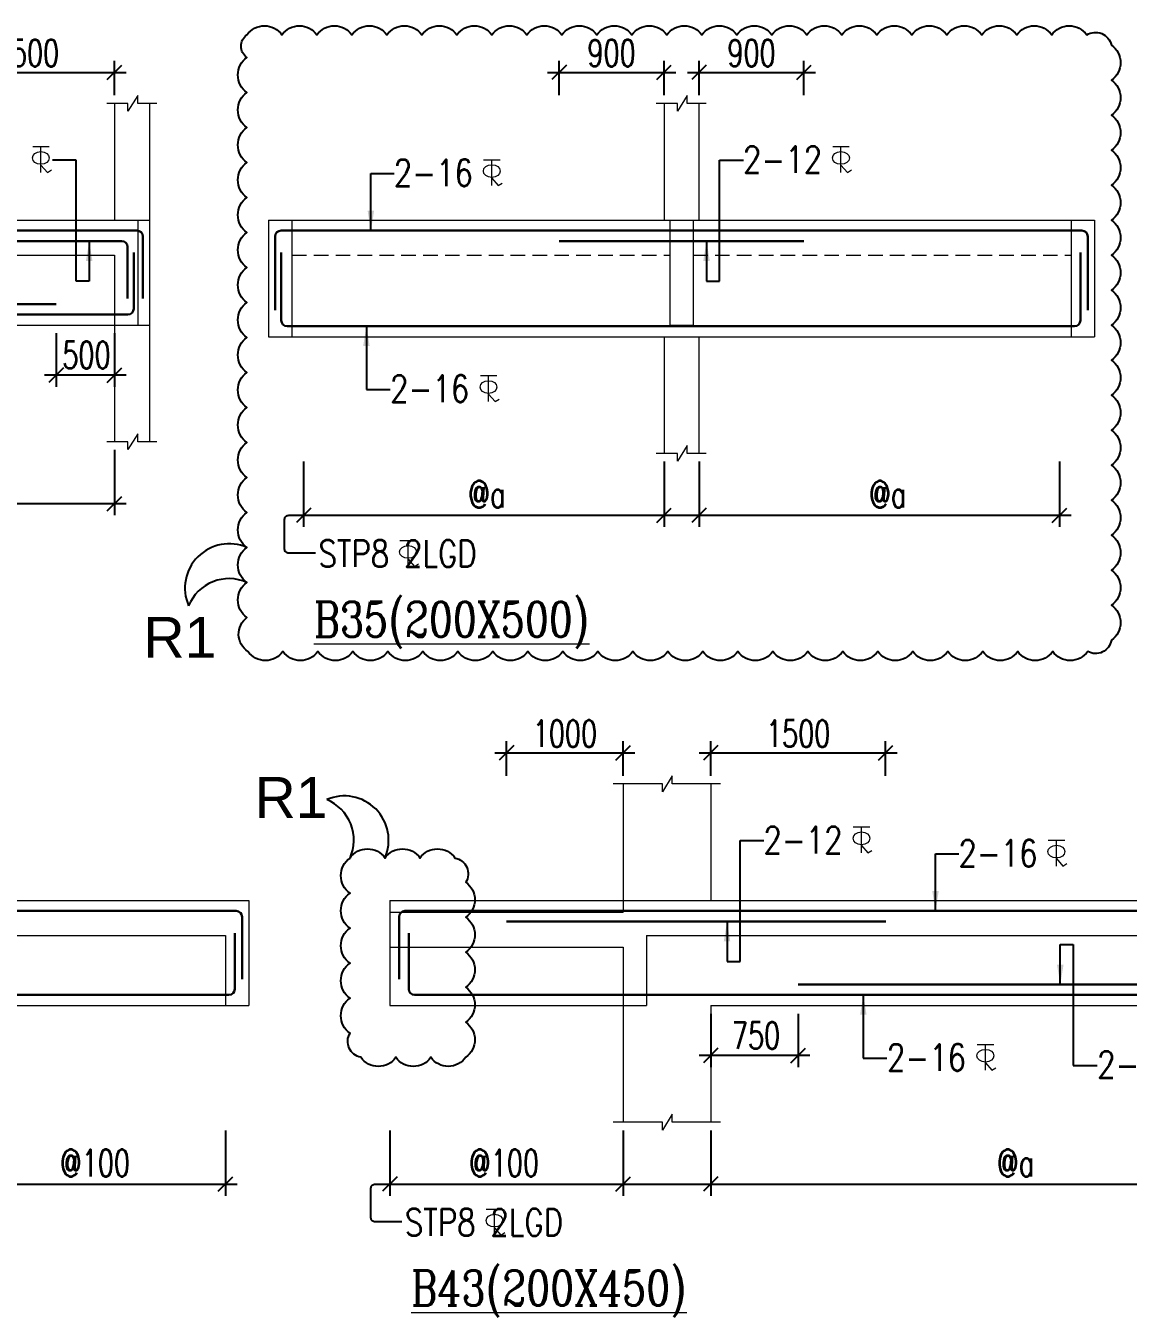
# Model space of a CAD drawing. Header units: millimetres. Extents: x 1255966 to 1543449, y 318653 to 465396.
# Drawn here: x 1524150 to 1533602, y 340360 to 351429 of the extents above; entities that cross this region are included whole.
import ezdxf

# ---------------------------------------------------------------- set-up
doc = ezdxf.new("R2010")
doc.units = ezdxf.units.MM
doc.header["$LTSCALE"] = 500
doc.header["$MEASUREMENT"] = 0
doc.header["$PDMODE"] = 34
doc.linetypes.add('HIDDEN', pattern=[0.375, 0.25, -0.125])
doc.layers.get('Defpoints').update_dxf_attribs({"lineweight": 0})
for name, color, linetype, lineweight in [('BEAM ELE', 2, 'Continuous', 15), ('DIM', 1, 'Continuous', 20), ('TAXT', 3, 'Continuous', 15), ('TEXT', 7, 'Continuous', 13), ('TEXT2', 3, 'Continuous', 15), ('TOWER AREA BEAM..', 3, 'Continuous', 20)]:
    doc.layers.add(name, color=color, linetype=linetype, lineweight=lineweight)
for name, color, linetype in [('CLOUD', 95, 'Continuous'), ('D', 10, 'Continuous'), ('ST DIM.', 1, 'Continuous'), ('STEEL', 1, 'Continuous')]:
    doc.layers.add(name, color=color, linetype=linetype)
doc.styles.add('2MM', font='romans.shx', dxfattribs={"width": 0.7})
doc.styles.add('3mm', font='arial.ttf')
doc.styles.add('BHTESHT$0$HSCC2', font='romanc.shx')
doc.styles.add('haider', font='romans.shx')
doc.dimstyles.new('SHUIB MOD.', dxfattribs={"dimtxt": 230, "dimasz": 130, "dimexe": 100, "dimexo": 70, "dimgap": 50, "dimtad": 2, "dimdec": 0, "dimzin": 4, "dimdsep": 46, "dimtxsty": '2MM', "dimblk": 'OBLIQUE', "dimcen": 0.09, "dimdle": 100, "dimclrd": 1, "dimclre": 1, "dimclrt": 3, "dimadec": 0, "dimazin": 0, "dimtfac": 1, "dimtdec": 0, "dimtix": 1, "dimtmove": 2, "dimatfit": 3, "dimfxl": 100, "dimtolj": 1, "dimlwd": -1, "dimarcsym": 0})

# ---------------------------------------------------------------- blocks, each defined once
blk = doc.blocks.new('_Oblique')
at = {"color": 0, "linetype": 'ByBlock', "lineweight": -2}
blk.add_line((-0.5, -0.5), (0.5, 0.5), dxfattribs=at)
blk = doc.blocks.new('*D156')
at = {"layer": 'Defpoints', "color": 0, "ltscale": 100, "transparency": 16777216}
for p in [(1519810, 347864, 6), (1524910, 347864, 6), (1524910, 347333)]:
    blk.add_point(p, dxfattribs=at)
at = {"layer": 'ST DIM.', "color": 1, "lineweight": -2, "ltscale": 100, "transparency": 16777216}
for p, q in [((1519810, 347794), (1519810, 347233)), ((1524910, 347794), (1524910, 347233))]:
    blk.add_line(p, q, dxfattribs=at)
at = {"layer": 'ST DIM.', "color": 1, "ltscale": 100, "transparency": 16777216}
blk.add_line((1519710, 347333), (1525010, 347333), dxfattribs=at)
at = {"layer": 'ST DIM.', "color": 1, "ltscale": 100, "transparency": 16777216, "xscale": 125, "yscale": 125, "zscale": 125, "rotation": 180}
blk.add_blockref('_Oblique', (1519810, 347333), dxfattribs=at)
at = {"layer": 'ST DIM.', "color": 1, "ltscale": 100, "transparency": 16777216, "xscale": 125, "yscale": 125, "zscale": 125}
blk.add_blockref('_Oblique', (1524910, 347333), dxfattribs=at)
at = {"layer": 'ST DIM.', "color": 3, "ltscale": 100, "transparency": 16777216, "insert": (1522194, 347514), "char_height": 230, "attachment_point": 5, "style": '2MM'}
blk.add_mtext('\\A1;@a', dxfattribs=at)
blk = doc.blocks.new('A$C76682FD6')
at = {"layer": 'TEXT', "color": 3, "ltscale": 0.2}
for p, q in [((143, 219, -1), (2, 219, -1)), ((72, 0, -1), (72, 219, -1)), ((72, 63, -1), (128, 0, -1)), ((128, 0, -1), (162, 21))]:
    blk.add_line(p, q, dxfattribs=at)
blk.add_ellipse((72, 124, -1), major_axis=(72.3, 0), ratio=0.753223, dxfattribs=at)
blk = doc.blocks.new('*D157')
at = {"layer": 'Defpoints', "color": 0, "ltscale": 100, "transparency": 16777216}
for p in [(1526532, 347764, 6), (1529622, 347764, 6), (1529622, 347233)]:
    blk.add_point(p, dxfattribs=at)
at = {"layer": 'ST DIM.', "color": 1, "lineweight": -2, "ltscale": 100, "transparency": 16777216}
for p, q in [((1526532, 347694), (1526532, 347133)), ((1529622, 347694), (1529622, 347133))]:
    blk.add_line(p, q, dxfattribs=at)
at = {"layer": 'ST DIM.', "color": 1, "ltscale": 100, "transparency": 16777216}
blk.add_line((1526432, 347233), (1529722, 347233), dxfattribs=at)
at = {"layer": 'ST DIM.', "color": 1, "ltscale": 100, "transparency": 16777216, "xscale": 125, "yscale": 125, "zscale": 125, "rotation": 180}
blk.add_blockref('_Oblique', (1526532, 347233), dxfattribs=at)
at = {"layer": 'ST DIM.', "color": 1, "ltscale": 100, "transparency": 16777216, "xscale": 125, "yscale": 125, "zscale": 125}
blk.add_blockref('_Oblique', (1529622, 347233), dxfattribs=at)
at = {"layer": 'ST DIM.', "color": 3, "ltscale": 100, "transparency": 16777216, "insert": (1528102, 347414), "char_height": 230, "attachment_point": 5, "style": '2MM'}
blk.add_mtext('\\A1;@a', dxfattribs=at)
blk = doc.blocks.new('*D158')
at = {"layer": 'Defpoints', "color": 0, "ltscale": 100, "transparency": 16777216}
for p in [(1529922, 347764, 6), (1533012, 347764, 6), (1533012, 347233)]:
    blk.add_point(p, dxfattribs=at)
at = {"layer": 'ST DIM.', "color": 1, "lineweight": -2, "ltscale": 100, "transparency": 16777216}
for p, q in [((1529922, 347694), (1529922, 347133)), ((1533012, 347694), (1533012, 347133))]:
    blk.add_line(p, q, dxfattribs=at)
at = {"layer": 'ST DIM.', "color": 1, "ltscale": 100, "transparency": 16777216}
blk.add_line((1529822, 347233), (1533112, 347233), dxfattribs=at)
at = {"layer": 'ST DIM.', "color": 1, "ltscale": 100, "transparency": 16777216, "xscale": 125, "yscale": 125, "zscale": 125, "rotation": 180}
blk.add_blockref('_Oblique', (1529922, 347233), dxfattribs=at)
at = {"layer": 'ST DIM.', "color": 1, "ltscale": 100, "transparency": 16777216, "xscale": 125, "yscale": 125, "zscale": 125}
blk.add_blockref('_Oblique', (1533012, 347233), dxfattribs=at)
at = {"layer": 'ST DIM.', "color": 3, "ltscale": 100, "transparency": 16777216, "insert": (1531539, 347414), "char_height": 230, "attachment_point": 5, "style": '2MM'}
blk.add_mtext('\\A1;@a', dxfattribs=at)
blk = doc.blocks.new('*D169')
at = {"layer": 'Defpoints', "color": 0, "ltscale": 100, "transparency": 16777216}
for p in [(1523566, 342031, 6), (1525861, 342031, 6), (1525861, 341501)]:
    blk.add_point(p, dxfattribs=at)
at = {"layer": 'ST DIM.', "color": 1, "lineweight": -2, "ltscale": 100, "transparency": 16777216}
for p, q in [((1523566, 341961), (1523566, 341401)), ((1525861, 341961), (1525861, 341401))]:
    blk.add_line(p, q, dxfattribs=at)
at = {"layer": 'ST DIM.', "color": 1, "ltscale": 100, "transparency": 16777216}
blk.add_line((1523466, 341501), (1525961, 341501), dxfattribs=at)
at = {"layer": 'ST DIM.', "color": 1, "ltscale": 100, "transparency": 16777216, "xscale": 125, "yscale": 125, "zscale": 125, "rotation": 180}
blk.add_blockref('_Oblique', (1523566, 341501), dxfattribs=at)
at = {"layer": 'ST DIM.', "color": 1, "ltscale": 100, "transparency": 16777216, "xscale": 125, "yscale": 125, "zscale": 125}
blk.add_blockref('_Oblique', (1525861, 341501), dxfattribs=at)
at = {"layer": 'ST DIM.', "color": 3, "ltscale": 100, "transparency": 16777216, "insert": (1524743, 341681), "char_height": 230, "attachment_point": 5, "style": '2MM'}
blk.add_mtext('\\A1;@100', dxfattribs=at)
blk = doc.blocks.new('*D170')
at = {"layer": 'Defpoints', "color": 0, "ltscale": 100, "transparency": 16777216}
for p in [(1530022, 342031, 6), (1535267, 342031, 6), (1535267, 341501)]:
    blk.add_point(p, dxfattribs=at)
at = {"layer": 'ST DIM.', "color": 1, "lineweight": -2, "ltscale": 100, "transparency": 16777216}
for p, q in [((1530022, 341961), (1530022, 341401)), ((1535267, 341961), (1535267, 341401))]:
    blk.add_line(p, q, dxfattribs=at)
at = {"layer": 'ST DIM.', "color": 1, "ltscale": 100, "transparency": 16777216}
blk.add_line((1529922, 341501), (1535367, 341501), dxfattribs=at)
at = {"layer": 'ST DIM.', "color": 1, "ltscale": 100, "transparency": 16777216, "xscale": 125, "yscale": 125, "zscale": 125, "rotation": 180}
blk.add_blockref('_Oblique', (1530022, 341501), dxfattribs=at)
at = {"layer": 'ST DIM.', "color": 1, "ltscale": 100, "transparency": 16777216, "xscale": 125, "yscale": 125, "zscale": 125}
blk.add_blockref('_Oblique', (1535267, 341501), dxfattribs=at)
at = {"layer": 'ST DIM.', "color": 3, "ltscale": 100, "transparency": 16777216, "insert": (1532635, 341681), "char_height": 230, "attachment_point": 5, "style": '2MM'}
blk.add_mtext('\\A1;@a', dxfattribs=at)
blk = doc.blocks.new('*D189')
at = {"layer": 'Defpoints', "color": 0, "ltscale": 100, "transparency": 16777216}
for p in [(1524410, 348864), (1524910, 348864), (1524410, 348435)]:
    blk.add_point(p, dxfattribs=at)
at = {"layer": 'ST DIM.', "color": 1, "lineweight": -2, "ltscale": 100, "transparency": 16777216}
for p, q in [((1524410, 348794), (1524410, 348335)), ((1524910, 348794), (1524910, 348335))]:
    blk.add_line(p, q, dxfattribs=at)
at = {"layer": 'ST DIM.', "color": 1, "ltscale": 100, "transparency": 16777216}
blk.add_line((1525010, 348435), (1524310, 348435), dxfattribs=at)
at = {"layer": 'ST DIM.', "color": 1, "ltscale": 100, "transparency": 16777216, "xscale": 125, "yscale": 125, "zscale": 125, "rotation": 180}
blk.add_blockref('_Oblique', (1524410, 348435), dxfattribs=at)
at = {"layer": 'ST DIM.', "color": 1, "ltscale": 100, "transparency": 16777216, "xscale": 125, "yscale": 125, "zscale": 125}
blk.add_blockref('_Oblique', (1524910, 348435), dxfattribs=at)
at = {"layer": 'ST DIM.', "color": 3, "ltscale": 100, "transparency": 16777216, "insert": (1524670, 348607), "char_height": 230, "attachment_point": 5, "style": '2MM'}
blk.add_mtext('\\A1;500', dxfattribs=at)
blk = doc.blocks.new('*D193')
at = {"layer": 'Defpoints', "color": 0, "ltscale": 100, "transparency": 16777216}
for p in [(1530022, 343031), (1530772, 343031), (1530022, 342602)]:
    blk.add_point(p, dxfattribs=at)
at = {"layer": 'ST DIM.', "color": 1, "lineweight": -2, "ltscale": 100, "transparency": 16777216}
for p, q in [((1530022, 342961), (1530022, 342502)), ((1530772, 342961), (1530772, 342502))]:
    blk.add_line(p, q, dxfattribs=at)
at = {"layer": 'ST DIM.', "color": 1, "ltscale": 100, "transparency": 16777216}
blk.add_line((1530872, 342602), (1529922, 342602), dxfattribs=at)
at = {"layer": 'ST DIM.', "color": 1, "ltscale": 100, "transparency": 16777216, "xscale": 125, "yscale": 125, "zscale": 125, "rotation": 180}
blk.add_blockref('_Oblique', (1530022, 342602), dxfattribs=at)
at = {"layer": 'ST DIM.', "color": 1, "ltscale": 100, "transparency": 16777216, "xscale": 125, "yscale": 125, "zscale": 125}
blk.add_blockref('_Oblique', (1530772, 342602), dxfattribs=at)
at = {"layer": 'ST DIM.', "color": 3, "ltscale": 100, "transparency": 16777216, "insert": (1530411, 342774), "char_height": 230, "attachment_point": 5, "style": '2MM'}
blk.add_mtext('\\A1;750', dxfattribs=at)
blk = doc.blocks.new('*D195')
at = {"layer": 'Defpoints', "color": 0, "ltscale": 100, "transparency": 16777216}
for p in [(1531522, 345197), (1530022, 344931), (1531522, 344931)]:
    blk.add_point(p, dxfattribs=at)
at = {"layer": 'ST DIM.', "color": 1, "lineweight": -2, "ltscale": 100, "transparency": 16777216}
for p, q in [((1530022, 345001), (1530022, 345297)), ((1531522, 345001), (1531522, 345297))]:
    blk.add_line(p, q, dxfattribs=at)
at = {"layer": 'ST DIM.', "color": 1, "ltscale": 100, "transparency": 16777216}
blk.add_line((1529922, 345197), (1531622, 345197), dxfattribs=at)
at = {"layer": 'ST DIM.', "color": 1, "ltscale": 100, "transparency": 16777216, "xscale": 125, "yscale": 125, "zscale": 125, "rotation": 180}
blk.add_blockref('_Oblique', (1530022, 345197), dxfattribs=at)
at = {"layer": 'ST DIM.', "color": 1, "ltscale": 100, "transparency": 16777216, "xscale": 125, "yscale": 125, "zscale": 125}
blk.add_blockref('_Oblique', (1531522, 345197), dxfattribs=at)
at = {"layer": 'ST DIM.', "color": 3, "ltscale": 100, "transparency": 16777216, "insert": (1530772, 345362), "char_height": 230, "attachment_point": 5, "style": '2MM'}
blk.add_mtext('\\A1;1500', dxfattribs=at)
blk = doc.blocks.new('*D209')
at = {"layer": 'Defpoints', "color": 0, "ltscale": 100, "transparency": 16777216}
for p in [(1524910, 351030), (1523410, 350764), (1524910, 350764)]:
    blk.add_point(p, dxfattribs=at)
at = {"layer": 'ST DIM.', "color": 1, "lineweight": -2, "ltscale": 100, "transparency": 16777216}
for p, q in [((1523410, 350834), (1523410, 351130)), ((1524910, 350834), (1524910, 351130))]:
    blk.add_line(p, q, dxfattribs=at)
at = {"layer": 'ST DIM.', "color": 1, "ltscale": 100, "transparency": 16777216}
blk.add_line((1523310, 351030), (1525010, 351030), dxfattribs=at)
at = {"layer": 'ST DIM.', "color": 1, "ltscale": 100, "transparency": 16777216, "xscale": 125, "yscale": 125, "zscale": 125, "rotation": 180}
blk.add_blockref('_Oblique', (1523410, 351030), dxfattribs=at)
at = {"layer": 'ST DIM.', "color": 1, "ltscale": 100, "transparency": 16777216, "xscale": 125, "yscale": 125, "zscale": 125}
blk.add_blockref('_Oblique', (1524910, 351030), dxfattribs=at)
at = {"layer": 'ST DIM.', "color": 3, "ltscale": 100, "transparency": 16777216, "insert": (1524160, 351195), "char_height": 230, "attachment_point": 5, "style": '2MM'}
blk.add_mtext('\\A1;1500', dxfattribs=at)
blk = doc.blocks.new('*D260')
at = {"layer": 'Defpoints', "color": 0, "ltscale": 100, "transparency": 16777216}
for p in [(1527272, 342031, 6), (1529272, 342031, 6), (1529272, 341501)]:
    blk.add_point(p, dxfattribs=at)
at = {"layer": 'ST DIM.', "color": 1, "lineweight": -2, "ltscale": 100, "transparency": 16777216}
for p, q in [((1527272, 341961), (1527272, 341401)), ((1529272, 341961), (1529272, 341401))]:
    blk.add_line(p, q, dxfattribs=at)
at = {"layer": 'ST DIM.', "color": 1, "ltscale": 100, "transparency": 16777216}
blk.add_line((1527172, 341501), (1529372, 341501), dxfattribs=at)
at = {"layer": 'ST DIM.', "color": 1, "ltscale": 100, "transparency": 16777216, "xscale": 125, "yscale": 125, "zscale": 125, "rotation": 180}
blk.add_blockref('_Oblique', (1527272, 341501), dxfattribs=at)
at = {"layer": 'ST DIM.', "color": 1, "ltscale": 100, "transparency": 16777216, "xscale": 125, "yscale": 125, "zscale": 125}
blk.add_blockref('_Oblique', (1529272, 341501), dxfattribs=at)
at = {"layer": 'ST DIM.', "color": 3, "ltscale": 100, "transparency": 16777216, "insert": (1528250, 341681), "char_height": 230, "attachment_point": 5, "style": '2MM'}
blk.add_mtext('\\A1;@100', dxfattribs=at)
blk = doc.blocks.new('*D467')
at = {"layer": 'Defpoints', "color": 0, "ltscale": 100, "transparency": 16777216}
for p in [(1529272, 345197), (1528272, 344931), (1529272, 344931)]:
    blk.add_point(p, dxfattribs=at)
at = {"layer": 'ST DIM.', "color": 1, "lineweight": -2, "ltscale": 100, "transparency": 16777216}
for p, q in [((1528272, 345001), (1528272, 345297)), ((1529272, 345001), (1529272, 345297))]:
    blk.add_line(p, q, dxfattribs=at)
at = {"layer": 'ST DIM.', "color": 1, "ltscale": 100, "transparency": 16777216}
blk.add_line((1528172, 345197), (1529372, 345197), dxfattribs=at)
at = {"layer": 'ST DIM.', "color": 1, "ltscale": 100, "transparency": 16777216, "xscale": 125, "yscale": 125, "zscale": 125, "rotation": 180}
blk.add_blockref('_Oblique', (1528272, 345197), dxfattribs=at)
at = {"layer": 'ST DIM.', "color": 1, "ltscale": 100, "transparency": 16777216, "xscale": 125, "yscale": 125, "zscale": 125}
blk.add_blockref('_Oblique', (1529272, 345197), dxfattribs=at)
at = {"layer": 'ST DIM.', "color": 3, "ltscale": 100, "transparency": 16777216, "insert": (1528772, 345362), "char_height": 230, "attachment_point": 5, "style": '2MM'}
blk.add_mtext('\\A1;1000', dxfattribs=at)
blk = doc.blocks.new('*D544')
at = {"layer": 'Defpoints', "color": 0, "ltscale": 100, "transparency": 16777216}
for p in [(1530822, 351030), (1529922, 350764), (1530822, 350764)]:
    blk.add_point(p, dxfattribs=at)
at = {"layer": 'ST DIM.', "color": 1, "lineweight": -2, "ltscale": 100, "transparency": 16777216}
for p, q in [((1529922, 350834), (1529922, 351130)), ((1530822, 350834), (1530822, 351130))]:
    blk.add_line(p, q, dxfattribs=at)
at = {"layer": 'ST DIM.', "color": 1, "ltscale": 100, "transparency": 16777216}
blk.add_line((1529822, 351030), (1530922, 351030), dxfattribs=at)
at = {"layer": 'ST DIM.', "color": 1, "ltscale": 100, "transparency": 16777216, "xscale": 125, "yscale": 125, "zscale": 125, "rotation": 180}
blk.add_blockref('_Oblique', (1529922, 351030), dxfattribs=at)
at = {"layer": 'ST DIM.', "color": 1, "ltscale": 100, "transparency": 16777216, "xscale": 125, "yscale": 125, "zscale": 125}
blk.add_blockref('_Oblique', (1530822, 351030), dxfattribs=at)
at = {"layer": 'ST DIM.', "color": 3, "ltscale": 100, "transparency": 16777216, "insert": (1530372, 351195), "char_height": 230, "attachment_point": 5, "style": '2MM'}
blk.add_mtext('\\A1;900', dxfattribs=at)
blk = doc.blocks.new('*D545')
at = {"layer": 'Defpoints', "color": 0, "ltscale": 100, "transparency": 16777216}
for p in [(1529622, 351030), (1528722, 350764), (1529622, 350764)]:
    blk.add_point(p, dxfattribs=at)
at = {"layer": 'ST DIM.', "color": 1, "lineweight": -2, "ltscale": 100, "transparency": 16777216}
for p, q in [((1528722, 350834), (1528722, 351130)), ((1529622, 350834), (1529622, 351130))]:
    blk.add_line(p, q, dxfattribs=at)
at = {"layer": 'ST DIM.', "color": 1, "ltscale": 100, "transparency": 16777216}
blk.add_line((1528622, 351030), (1529722, 351030), dxfattribs=at)
at = {"layer": 'ST DIM.', "color": 1, "ltscale": 100, "transparency": 16777216, "xscale": 125, "yscale": 125, "zscale": 125, "rotation": 180}
blk.add_blockref('_Oblique', (1528722, 351030), dxfattribs=at)
at = {"layer": 'ST DIM.', "color": 1, "ltscale": 100, "transparency": 16777216, "xscale": 125, "yscale": 125, "zscale": 125}
blk.add_blockref('_Oblique', (1529622, 351030), dxfattribs=at)
at = {"layer": 'ST DIM.', "color": 3, "ltscale": 100, "transparency": 16777216, "insert": (1529172, 351195), "char_height": 230, "attachment_point": 5, "style": '2MM'}
blk.add_mtext('\\A1;900', dxfattribs=at)

msp = doc.modelspace()

# ---------------------------------------------------------------- linework, layer by layer
at = {"layer": 'BEAM ELE', "color": 3}
for points in [[(1525273, 350763.9), (1525109.3, 350763.9), (1525109.3, 350832.6), (1525024.7, 350695.9), (1525024.7, 350763.9), (1524844.2, 350763.9)], [(1529984.4, 350763.9), (1529820.7, 350763.9), (1529820.7, 350832.6), (1529736.2, 350695.9), (1529736.2, 350763.9), (1529555.7, 350763.9)], [(1525273, 347863.9), (1525109.3, 347863.9), (1525109.3, 347932.6), (1525024.7, 347795.9), (1525024.7, 347863.9), (1524844.2, 347863.9)], [(1529984.4, 347763.9), (1529820.7, 347763.9), (1529820.7, 347832.6), (1529736.2, 347695.9), (1529736.2, 347763.9), (1529555.7, 347763.9)], [(1530105.4, 344931.4), (1529692.3, 344931.4), (1529692.3, 345000), (1529607.8, 344863.3), (1529607.8, 344931.4), (1529187.2, 344931.4)], [(1530105.4, 342031.4), (1529692.3, 342031.4), (1529692.3, 342100), (1529607.8, 341963.3), (1529607.8, 342031.4), (1529187.2, 342031.4)]]:
    msp.add_lwpolyline(points, dxfattribs=at)
at = {"layer": 'CLOUD', "color": 1}
for points in [[(1526046, 351350.8, -0.5205671), (1526346, 351350.8, -0.5205671), (1526646, 351350.8, -0.5205671), (1526946, 351350.8, -0.5205671), (1527246, 351350.8, -0.5205671), (1527546, 351350.8, -0.5205671), (1527846, 351350.8, -0.5205671), (1528146, 351350.8, -0.5205671), (1528446, 351350.8, -0.5205671), (1528746, 351350.8, -0.5205671), (1529046, 351350.8, -0.5205671), (1529346, 351350.8, -0.5205671), (1529646, 351350.8, -0.5205671), (1529946, 351350.8, -0.5205671), (1530246, 351350.8, -0.5205671), (1530546, 351350.8, -0.5205671), (1530846, 351350.8, -0.5205671), (1531146, 351350.8, -0.5205671), (1531446, 351350.8, -0.5205671), (1531746, 351350.8, -0.5205671), (1532046, 351350.8, -0.5205671), (1532346, 351350.8, -0.5205671), (1532646, 351350.8, -0.5205671), (1532946, 351350.8, -0.5205671), (1533246, 351350.8, -0.5205671), (1533457.8, 351262.7, -0.5205671), (1533457.8, 350962.7, -0.5205671), (1533457.8, 350662.7, -0.5205671), (1533457.8, 350362.7, -0.5205671), (1533457.8, 350062.7, -0.5205671), (1533457.8, 349762.7, -0.5205671), (1533457.8, 349462.7, -0.5205671), (1533457.8, 349162.7, -0.5205671), (1533457.8, 348862.7, -0.5205671), (1533457.8, 348562.7, -0.5205671), (1533457.8, 348262.7, -0.5205671), (1533457.8, 347962.7, -0.5205671), (1533457.8, 347662.7, -0.5205671), (1533457.8, 347362.7, -0.5205671), (1533457.8, 347062.7, -0.5205671), (1533457.8, 346762.7, -0.5205671), (1533457.8, 346462.7, -0.5205671), (1533457.8, 346162.7, -0.5205671), (1533254.5, 346066, -0.5205671), (1532954.5, 346066, -0.5205671), (1532654.5, 346066, -0.5205671), (1532354.5, 346066, -0.5205671), (1532054.5, 346066, -0.5205671), (1531754.5, 346066, -0.5205671), (1531454.5, 346066, -0.5205671), (1531154.5, 346066, -0.5205671), (1530854.5, 346066, -0.5205671), (1530554.5, 346066, -0.5205671), (1530254.5, 346066, -0.5205671), (1529954.5, 346066, -0.5205671), (1529654.5, 346066, -0.5205671), (1529354.5, 346066, -0.5205671), (1529054.5, 346066, -0.5205671), (1528754.5, 346066, -0.5205671), (1528454.5, 346066, -0.5205671), (1528154.5, 346066, -0.5205671), (1527854.5, 346066, -0.5205671), (1527554.5, 346066, -0.5205671), (1527254.5, 346066, -0.5205671), (1526954.5, 346066, -0.5205671), (1526654.5, 346066, -0.5205671), (1526354.5, 346066, -0.5205671), (1526054.5, 346066, -0.5205671), (1526046, 346357.5, -0.5205671), (1526046, 346657.5, -0.5205671), (1526046, 346957.5, -0.5205671), (1526046, 347257.5, -0.5205671), (1526046, 347557.5, -0.5205671), (1526046, 347857.5, -0.5205671), (1526046, 348157.5, -0.5205671), (1526046, 348457.5, -0.5205671), (1526046, 348757.5, -0.5205671), (1526046, 349057.5, -0.5205671), (1526046, 349357.5, -0.5205671), (1526046, 349657.5, -0.5205671), (1526046, 349957.5, -0.5205671), (1526046, 350257.5, -0.5205671), (1526046, 350557.5, -0.5205671), (1526046, 350857.5, -0.5205671), (1526046, 351157.5, -0.5205671)], [(1526929.6, 344295.3, -0.5205671), (1527229.6, 344295.3, -0.5205671), (1527529.6, 344295.3, -0.5205671), (1527829.6, 344295.3, -0.5205671), (1527922.1, 344087.7, -0.5205671), (1527922.1, 343787.7, -0.5205671), (1527922.1, 343487.7, -0.5205671), (1527922.1, 343187.7, -0.5205671), (1527922.1, 342887.7, -0.5205671), (1527922.1, 342587.7, -0.5205671), (1527622.8, 342587, -0.5205671), (1527322.8, 342587, -0.5205671), (1527022.8, 342587, -0.5205671), (1526929.6, 342793.7, -0.5205671), (1526929.6, 343093.7, -0.5205671), (1526929.6, 343393.7, -0.5205671), (1526929.6, 343693.7, -0.5205671), (1526929.6, 343993.7, -0.5205671)]]:
    msp.add_lwpolyline(points, format="xyb", close=True, dxfattribs=at)
at = {"layer": 'CLOUD', "color": 1, "ltscale": 10}
for centre, radius, start, end in [((1525894.4, 346608.6), 380.4, 66.51447, 203.39855), ((1525892.6, 346314.6), 375.6, 65.89933, 157.63729), ((1526880.7, 344446.9), 380.4, 336.51447, 113.39855), ((1526586.7, 344448.6), 375.6, 335.89933, 67.63729)]:
    msp.add_arc(centre, radius, start, end, dxfattribs=at)
at = {"layer": 'ST DIM.', "elevation": -2.7}
for points in [[(1526633, 346908.2), (1526404.7, 346908.2, -0.4142136), (1526368.9, 346944), (1526368.9, 347197.6, -0.4142136), (1526404.7, 347233.4), (1531870.4, 347233.4)], [(1521074.1, 341175.7), (1520845.8, 341175.7, -0.4142136), (1520810, 341211.5), (1520810, 341465, -0.4142136), (1520845.8, 341500.8), (1524543, 341500.8)], [(1527373.6, 341175.7), (1527145.3, 341175.7, -0.4142136), (1527109.5, 341211.5), (1527109.5, 341465, -0.4142136), (1527145.3, 341500.8), (1531209.9, 341500.8)]]:
    msp.add_lwpolyline(points, format="xyb", dxfattribs=at)
at = {"layer": 'STEEL', "color": 4, "lineweight": 30, "ltscale": 10}
for p, q in [((1514237.4, 349673.9, -140.7), (1525103.4, 349673.9, -2346141.3)), ((1523410.3, 349583.9, -2513153.3), (1524972.5, 349583.9, -2803873.1)), ((1525153.2, 349090.2, -186.5), (1525153.2, 349623.9, -186.5)), ((1526288, 348990.2, -186.5), (1526288, 349623.9, -186.5)), ((1526338, 349673.9, -140.7), (1533205.2, 349673.9, -2346141.3)), ((1528721.8, 349583.9, -2293319.7), (1530821.8, 349583.9, -2792307)), ((1533255, 348990.2, -186.5), (1533255, 349623.9, -186.5)), ((1525022.4, 349090.2, -186.5), (1525022.4, 349533.9, -488040.9)), ((1525075.1, 349003.9, -599978), (1525075.1, 349485, -599978)), ((1526340, 348903.9, -599978), (1526340, 349485, -599978)), ((1533192.4, 348903.9, -599978), (1533192.4, 349485, -599978)), ((1520560.2, 349043.9, -2068947.1), (1524410.3, 349043.9, -2275799.9)), ((1514321, 348953.9, -599942.4), (1525025.1, 348953.9, -2883032.6)), ((1526390, 348853.9, -599942.4), (1533142.4, 348853.9, -2883032.6)), ((1520977.2, 343841.4, -140.7), (1525954.5, 343841.4, -2346141.3)), ((1527399.9, 343841.4, -140.7), (1535910.4, 343841.4, -2346141.3)), ((1526004.3, 343257.6, -186.5), (1526004.3, 343791.4, -186.5)), ((1527349.9, 343257.6, -186.5), (1527349.9, 343791.4, -186.5)), ((1528272.4, 343751.4, -2280262.2), (1531522.4, 343751.4, -2386512)), ((1525941.6, 343171.4, -599978), (1525941.6, 343652.4, -599978)), ((1527433.5, 343171.4, -599978), (1527433.5, 343652.4, -599978)), ((1530772.4, 343211.4, -2068947.1), (1534767.4, 343211.4, -2275799.9)), ((1521029.1, 343121.4, -599942.4), (1525891.6, 343121.4, -2883032.6)), ((1527483.5, 343121.4, -599942.4), (1535832.2, 343121.4, -2883032.6))]:
    msp.add_line(p, q, dxfattribs=at)
for centre, start, end in [((1524972.4, 349533.9, -488040.9), 0, 90), ((1525103.2, 349623.9, -186.5), 0, 90), ((1526338, 349623.9, -186.5), 90, 180), ((1533205, 349623.9, -186.5), 0, 90), ((1525025.1, 349003.9, -599978), 270, 0), ((1526390, 348903.9, -599978), 180, 270), ((1533142.4, 348903.9, -599978), 270, 0), ((1525954.3, 343791.4, -186.5), 0, 90), ((1527399.9, 343791.4, -186.5), 90, 180), ((1525891.6, 343171.4, -599978), 270, 0), ((1527483.5, 343171.4, -599978), 180, 270)]:
    msp.add_arc(centre, 50, start, end, dxfattribs=at)
at = {"layer": 'TOWER AREA BEAM..'}
for p, q in [((1524910.3, 350763.9), (1524910.3, 349763.9)), ((1525210.3, 350763.9), (1525210.3, 349763.9)), ((1529621.8, 350763.9), (1529621.8, 349763.9)), ((1529921.8, 350763.9), (1529921.8, 349763.9)), ((1514410.1, 349763.9), (1525210.3, 349763.9)), ((1525110.3, 349763.9), (1525110.3, 348863.9)), ((1525210.3, 349763.9), (1525210.3, 347863.9)), ((1526231.8, 349763.9), (1526231.8, 348763.9)), ((1526231.8, 349763.9), (1533311.8, 349763.9)), ((1526431.8, 349763.9), (1526431.8, 348763.9)), ((1529671.8, 349763.9), (1529671.8, 348863.9)), ((1529871.8, 349763.9), (1529871.8, 348863.9)), ((1533111.8, 349763.9), (1533111.8, 348763.9)), ((1533311.8, 349763.9), (1533311.8, 348763.9)), ((1519760.2, 349463.9), (1524910.3, 349463.9)), ((1524910.3, 349463.9), (1524910.3, 348863.9)), ((1514410.1, 348863.9), (1525210.3, 348863.9)), ((1524910.3, 348863.9), (1524910.3, 347863.9)), ((1529671.8, 348863.9), (1529871.8, 348863.9)), ((1526231.8, 348763.9), (1533311.8, 348763.9)), ((1529621.8, 348763.9), (1529621.8, 347763.9)), ((1529921.8, 348763.9), (1529921.8, 347763.9)), ((1529272.4, 344931.4), (1529272.4, 343831.4)), ((1530022.4, 344931.4), (1530022.4, 343931.4)), ((1520870.9, 343931.4), (1526061, 343931.4)), ((1526061, 343931.4), (1526061, 343031.4)), ((1527272.4, 343931.4), (1536017.4, 343931.4)), ((1527272.4, 343931.4), (1527272.4, 343031.4)), ((1527272.4, 343831.4), (1529272.4, 343831.4)), ((1521070.9, 343631.4), (1525861, 343631.4)), ((1525861, 343631.4), (1525861, 343031.4)), ((1529472.4, 343631.4), (1529472.4, 343031.4)), ((1529472.4, 343631.4), (1535817.4, 343631.4)), ((1527272.4, 343531.4), (1529272.4, 343531.4)), ((1529272.4, 343531.4), (1529272.4, 342031.4)), ((1520870.9, 343031.4), (1526061, 343031.4)), ((1527272.4, 343031.4), (1529472.4, 343031.4)), ((1530022.4, 343031.4), (1530022.4, 342031.4)), ((1530022.4, 343031.4), (1535267.4, 343031.4))]:
    msp.add_line(p, q, dxfattribs=at)
at = {"layer": 'TOWER AREA BEAM..', "linetype": 'HIDDEN'}
for p, q in [((1526431.8, 349463.9), (1529671.8, 349463.9)), ((1529871.8, 349463.9), (1533111.8, 349463.9))]:
    msp.add_line(p, q, dxfattribs=at)

# ---------------------------------------------------------------- block references
at = {"layer": 'DIM', "lineweight": 0}
for p in [(1524206.7, 350172.6, 1869101.5), (1531066.8, 350172.6, 1869101.5), (1528073, 350059.4, -22512), (1528045.2, 348208.6, -599957.5), (1527355.5, 346795.5, -2.2), (1531242.6, 344340.1, 1869101.5), (1532914.2, 344226.9, -22512), (1532305.5, 342476, -599957.5), (1528096.1, 341063, -2.2)]:
    msp.add_blockref('A$C76682FD6', p, dxfattribs=at)

# ---------------------------------------------------------------- texts
at = {"layer": 'CLOUD', "color": 1, "linetype": 'Continuous', "style": '3mm'}
for p in [(1525158.7, 346012.1, 0), (1526111.2, 344639.8, 0)]:
    msp.add_text('R1', height=350, dxfattribs=at).set_placement(p)
at = {"layer": 'TAXT', "style": 'BHTESHT$0$HSCC2', "width": 0.8}
for s, p in [('%%UB35(200X500)', (1526618, 346192.1, 1175946.7)), ('%%UB43(200X450)', (1527452.8, 340459.5, 1175946.7))]:
    msp.add_text(s, height=300, dxfattribs=at).set_placement(p)
at = {"layer": 'TEXT2', "color": 3, "style": 'haider', "width": 0.8}
for s, p in [('2-12', (1530298.7, 350167.5, 1869100.7)), ('2-16', (1527305, 350054.3, -22512.8)), ('2-16', (1527272.8, 348203.4, 1197983.4)), ('STP8 2LGD', (1526658.8, 346790.4, -3)), ('2-12', (1530474.5, 344334.9, 1869100.7)), ('2-16', (1532146.2, 344221.7, -22512.8)), ('2-16', (1531533.2, 342470.9, 1197983.4)), ('2-12', (1533335.5, 342410.5, 4025224.2)), ('STP8 2LGD', (1527399.4, 341057.8, -3))]:
    msp.add_text(s, height=230, dxfattribs=at).set_placement(p)

# ---------------------------------------------------------------- dimensions: what is measured, and where the dimension line sits
at = {"layer": 'ST DIM.', "ltscale": 100}
for base, p1, p2, picture, middle in [((1524910.3, 351029.8), (1523410.3, 350763.9), (1524910.3, 350763.9), '*D209', (1524160.3, 351194.8)), ((1529621.8, 351029.8), (1528721.8, 350763.9), (1529621.8, 350763.9), '*D545', (1529171.8, 351194.8)), ((1530821.8, 351029.8), (1529921.8, 350763.9), (1530821.8, 350763.9), '*D544', (1530371.8, 351194.8)), ((1529272.4, 345197.3), (1528272.4, 344931.4), (1529272.4, 344931.4), '*D467', (1528772.4, 345362.3)), ((1531522.4, 345197.3), (1530022.4, 344931.4), (1531522.4, 344931.4), '*D195', (1530772.4, 345362.3))]:
    dim = msp.add_linear_dim(base=base, p1=p1, p2=p2, dimstyle='SHUIB MOD.', override={"dimasz": 125}, dxfattribs=at)
    dim.commit()
    dim.dimension.update_dxf_attribs({"geometry": picture, "text_midpoint": middle})
for base, p1, p2, picture, middle in [((1524410.3, 348434.8), (1524910.3, 348863.9), (1524410.3, 348863.9), '*D189', (1524670.2, 348606.8)), ((1530022.4, 342602.2), (1530772.4, 343031.4), (1530022.4, 343031.4), '*D193', (1530411.4, 342774.2))]:
    dim = msp.add_linear_dim(base=base, p1=p1, p2=p2, dimstyle='SHUIB MOD.', override={"dimasz": 125}, dxfattribs=at)
    dim.commit()
    dim.dimension.update_dxf_attribs({"geometry": picture, "text_midpoint": middle, "dimtype": 160})
for base, p1, p2, text, picture, middle in [((1524910.3, 347333.4, -6.3), (1519810.2, 347863.9), (1524910.3, 347863.9), '@a', '*D156', (1522193.8, 347513.8, -6.3)), ((1529621.8, 347233.4, -6.3), (1526531.8, 347763.9), (1529621.8, 347763.9), '@a', '*D157', (1528101.6, 347413.8, -6.3)), ((1533011.8, 347233.4, -6.3), (1529921.8, 347763.9), (1533011.8, 347763.9), '@a', '*D158', (1531538.6, 347413.8, -6.3)), ((1525861, 341500.8, -6.3), (1523565.9, 342031.4), (1525861, 342031.4), '@100', '*D169', (1524743.2, 341681.3, -6.3)), ((1529272.4, 341500.8, -6.3), (1527272.4, 342031.4), (1529272.4, 342031.4), '@100', '*D260', (1528250.1, 341681.3, -6.3)), ((1535267.4, 341500.8, -6.3), (1530022.4, 342031.4), (1535267.4, 342031.4), '@a', '*D170', (1532634.6, 341681.3, -6.3))]:
    dim = msp.add_linear_dim(base=base, p1=p1, p2=p2, text=text, dimstyle='SHUIB MOD.', override={"dimasz": 125}, dxfattribs=at)
    dim.commit()
    dim.dimension.update_dxf_attribs({"geometry": picture, "text_midpoint": middle, "dimtype": 160})

# ---------------------------------------------------------------- leaders
at = {"layer": 'D', "linetype": 'Continuous'}
for points in [[(1524693.1, 349583.9, -2593024.7), (1524693.1, 349241.5, -2593024.7), (1524581.9, 349241.5, -2593024.7), (1524581.9, 350277.1, -2593024.7), (1524377.4, 350277.1, -2593024.7)], [(1529986.4, 349583.9, -2593024.7), (1529986.4, 349241.5, -2593024.7), (1530097.6, 349241.5, -2593024.7), (1530097.6, 350277.1, -2593024.7), (1530302.1, 350277.1, -2593024.7)], [(1527108.3, 349673.9, -4484638.2), (1527108.3, 350163.9, -4484638.2), (1527308.3, 350163.9, -4484638.2)], [(1527070.4, 348853.9, -5062083.7), (1527070.4, 348311.2, -5062083.7), (1527272.5, 348311.2, -5062083.7)], [(1530162.2, 343751.4, -2593024.7), (1530162.2, 343409, -2593024.7), (1530273.4, 343409, -2593024.7), (1530273.4, 344444.5, -2593024.7), (1530477.9, 344444.5, -2593024.7)], [(1531949.6, 343841.4, -4484638.2), (1531949.6, 344331.4, -4484638.2), (1532149.5, 344331.4, -4484638.2)], [(1533019.5, 343211.4, -2234842.8), (1533019.5, 343553.8, -2234842.8), (1533130.7, 343553.8, -2234842.8), (1533130.7, 342518.2, -2234842.8), (1533335.2, 342518.2, -2234842.8)], [(1531330.8, 343121.4, -5062083.7), (1531330.8, 342578.6, -5062083.7), (1531532.8, 342578.6, -5062083.7)]]:
    msp.add_leader(points, dimstyle='SHUIB MOD.', override={"dimasz": 170, "dimtad": 0}, dxfattribs=at)

doc.saveas('drawing.dxf')
